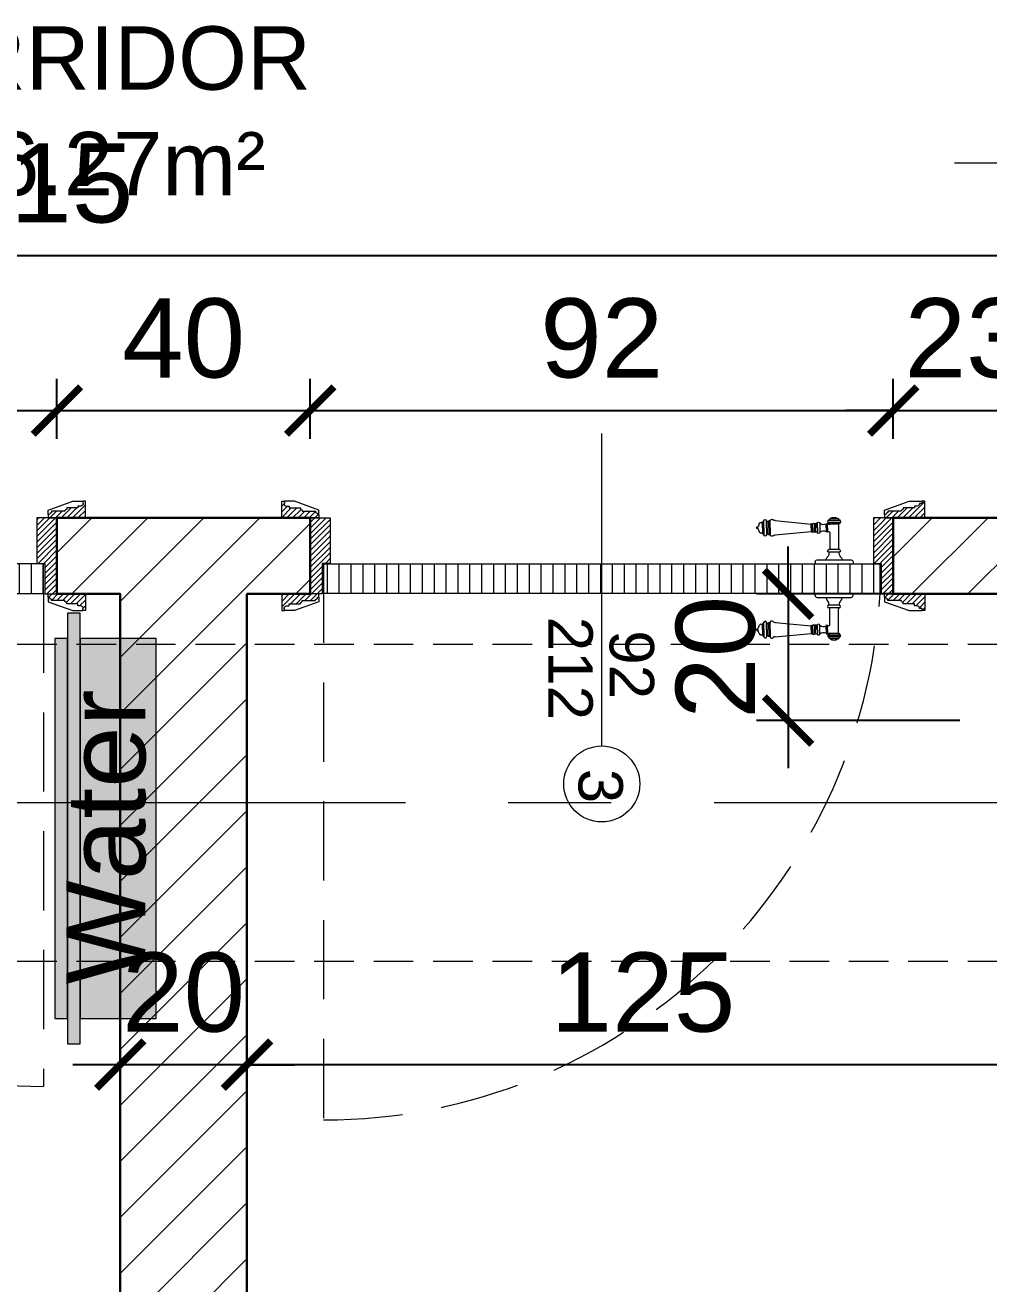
# Model space of a CAD drawing. Header units: feet. Extents: x 92587 to 97987, y -55119 to -48334.
# Drawn here: x 96284.1 to 96436.2, y -52898.3 to -52699.6 of the extents above; entities that cross this region are included whole.
import ezdxf

# ---------------------------------------------------------------- set-up
doc = ezdxf.new("R2010")
doc.units = ezdxf.units.FT
doc.header["$LTSCALE"] = 50
doc.header["$MEASUREMENT"] = 0
doc.linetypes.add('AXES', pattern=[2, 1.25, -0.25, 0.25, -0.25])
doc.linetypes.add('CACHE', pattern=[0.375, 0.25, -0.125])
doc.layers.get('0').update_dxf_attribs({"color": 8})
for name, color, linetype in [('AXES', 10, 'AXES'), ('COTE 50ème', 1, 'Continuous'), ('TEXTE', 7, 'Continuous')]:
    doc.layers.add(name, color=color, linetype=linetype)
for name, color, linetype, lineweight in [('BETON CACHE', 4, 'CACHE', 5), ('door', 44, 'Continuous', 5), ('KASETAT_Pen_No__22', 8, 'Continuous', 50), ('MACONNERIE COUPE', 7, 'Continuous', 30), ('MACONNERIE HACHURE', 253, 'Continuous', 13)]:
    doc.layers.add(name, color=color, linetype=linetype, lineweight=lineweight)
doc.layers.add('DEMOL', color=7, linetype='Continuous', lineweight=60, true_color=0xa87e00)
doc.layers.add('KASETAT_Pen_No__176', color=7, linetype='Continuous', lineweight=15, true_color=0x93a0c6)
doc.styles.add('GENERATED_STYLE_1', font='arial.ttf')
doc.styles.add('RS_TEXT_1.50', font='arial.ttf', dxfattribs={"height": 12.5})
doc.styles.add('RS_TXT_50', font='arial.ttf', dxfattribs={"height": 12.5})
doc.dimstyles.new('RS_50CM_LINEAIRE', dxfattribs={"dimscale": 5, "dimtxt": 12.5, "dimasz": 1.5, "dimexe": 1, "dimexo": 2.5, "dimgap": 1, "dimtad": 1, "dimdec": 1, "dimrnd": 0.5, "dimdsep": 46, "dimtxsty": 'RS_TXT_50', "dimblk1": 'ARCHTICK', "dimblk2": 'ARCHTICK', "dimsah": 1, "dimcen": 2.5, "dimdle": 1, "dimclrt": 4, "dimadec": 0, "dimazin": 2, "dimtfac": 1, "dimtdec": 1, "dimtix": 1, "dimtmove": 2, "dimatfit": 3, "dimfxl": 1, "dimtolj": 1, "dimtzin": 0, "dimarcsym": 0})

# ---------------------------------------------------------------- blocks, each defined once
blk = doc.blocks.new('A$C1cd8c289')
at = {"layer": 'AXES', "lineweight": 5, "ltscale": 1.3}
blk.add_line((3195, -1960), (-1985, -1960), dxfattribs=at)
blk = doc.blocks.new('door900')
at = {"color": 0}
for p, q in [((-9.3, 67.7), (9.3, 67.7)), ((9.3, 65.2), (-9.3, 65.2)), ((-6.8, 71.5), (-6.8, 70.2)), ((-5.5, 71.5), (-6.8, 71.5)), ((-6.8, 70.2), (6.8, 70.2)), ((-6.8, 62.7), (-6.8, 24)), ((-6.8, 62.7), (6.8, 62.7)), ((-5.5, 71.5), (5.5, 71.5)), ((5.5, 71.5), (6.8, 71.5)), ((6.8, 71.5), (6.8, 70.2)), ((8.7, 62.7), (6.8, 62.7)), ((10.5, 56.8), (10.5, 62.5)), ((12.7, 56.8), (12.7, 62.5)), ((22.5, 63.8), (22.5, 49.8)), ((26.5, 56.8), (26.5, 63.8)), ((26.5, 63.8), (29.1, 63.8)), ((26.5, 63.8), (29.1, 63.8)), ((29.1, 63.8), (29.1, 62.8)), ((29.1, 62.8), (29.1, 56.8)), ((31.1, 62.8), (31.1, 56.8)), ((34.1, 56.8), (34.1, 62.8)), ((34.1, 62.8), (34.1, 56.8)), ((92.8, 68.1), (36.2, 62.8)), ((36.2, 56.8), (36.2, 62.8)), ((101.2, 67.3), (103.2, 68)), ((101.2, 56.8), (101.2, 67.3)), ((103.2, 68), (103.2, 67.7)), ((103.2, 56.8), (103.2, 68)), ((106.5, 68), (105.5, 67.3)), ((105.5, 56.8), (105.5, 67.3)), ((106.5, 56.8), (106.5, 68)), ((110.7, 68), (111.8, 67.3)), ((110.7, 56.8), (110.7, 68)), ((111.8, 56.8), (111.8, 67.3)), ((111.8, 66.2), (113.3, 66.2)), ((113.3, 56.8), (113.3, 66.2)), ((6.8, 49.1), (6.8, 24)), ((8.7, 50.9), (8.7, 50.9)), ((10.5, 56.8), (10.5, 51.1)), ((12.7, 56.8), (12.7, 51.1)), ((26.5, 56.8), (26.5, 49.8)), ((26.5, 49.8), (29.1, 49.8)), ((26.5, 49.8), (29.1, 49.8)), ((29.1, 50.8), (29.1, 56.8)), ((29.1, 50.8), (29.1, 49.8)), ((29.1, 49.8), (29.1, 49.8)), ((31.1, 50.8), (31.1, 56.8)), ((34.1, 50.8), (34.1, 56.8)), ((34.1, 56.8), (34.1, 50.8)), ((36.2, 56.8), (36.2, 50.8)), ((92.8, 45.5), (36.2, 50.8)), ((101.2, 56.8), (101.2, 46.3)), ((101.2, 46.3), (103.2, 45.7)), ((103.2, 56.8), (103.2, 46.3)), ((103.2, 45.9), (103.2, 45.7)), ((105.5, 56.8), (105.5, 46.3)), ((106.5, 45.7), (105.5, 46.3)), ((106.5, 56.8), (106.5, 45.7)), ((110.7, 56.8), (110.7, 45.7)), ((110.7, 45.7), (111.8, 46.3)), ((111.8, 56.8), (111.8, 46.3)), ((111.8, 47.5), (113.3, 47.5)), ((113.3, 56.8), (113.3, 47.5)), ((120.5, 56.8), (120.5, 58.6)), ((120.5, 56.8), (120.5, 55)), ((-8.3, 22.3), (8.3, 22.3)), ((-30, 3), (-30, 0)), ((30, 0), (-30, 0)), ((27, 6), (-27, 6)), ((-8.3, 18.3), (8.3, 18.3)), ((30, 3), (30, 0))]:
    blk.add_line(p, q, dxfattribs=at)
for centre, radius, start, end in [((-9.3, 66.5), 1.25, 90, 270), ((-6.8, 67.7), 2.51, 90.115, 179.885), ((-6.8, 65.2), 2.51, 180.115, 269.885), ((0, 64), 9.29, 53.4104, 126.5896), ((6.8, 67.7), 2.51, 0.115, 89.885), ((6.8, 65.2), 2.51, 270.115, 359.885), ((8.6, 64.9), 2.15, 272.7029, 297.6142), ((9.3, 66.5), 1.25, 270, 90), ((10, 62.5), 0.561, 3.7097, 127.9634), ((11.6, 62.5), 1.1, 0.0106, 179.9894), ((16.7, 70.5), 8.83, 243.5466, 311.3694), ((24.5, 63.7), 2.01, 4.1469, 175.8531), ((30.1, 62.8), 1.03, 0, 180.0014), ((32.6, 62.8), 1.48, 0, 180), ((35.2, 62.8), 1.03, 0, 180), ((32.6, 62.8), 1.48, 1.563306237032948e-10, 2.08440831604393e-10), ((93.1, 72.5), 4.4, 266.3976, 315.6468), ((98.3, 67.4), 2.89, 358.3861, 135.6468), ((104.3, 67.6), 1.15, 170.914, 348.1019), ((108.6, 68), 2.1, 0, 180), ((115.5, 62.5), 2.84, 13.4568, 140.4953), ((127.9, 65.2), 9.88, 191.9991, 221.6757), ((8.7, 49), 1.91, 88.7426, 178.1515), ((8.6, 48.8), 2.15, 62.3858, 87.2971), ((10, 51.1), 0.561, 232.0366, 356.2903), ((11.6, 51.1), 1.1, 180.0106, 359.9894), ((16.7, 43.2), 8.83, 48.6306, 116.4534), ((24.5, 50), 2.01, 184.1469, 355.8531), ((30.1, 50.8), 1.03, 179.9972, 0), ((32.6, 50.8), 1.48, 180, 0), ((35.2, 50.8), 1.03, 180, 0), ((93.1, 41.1), 4.4, 44.3532, 93.6024), ((98.3, 46.2), 2.89, 224.3532, 1.6139), ((104.3, 46.1), 1.15, 11.8981, 189.086), ((108.6, 45.7), 2.1, 180, 0), ((115.5, 51.2), 2.84, 219.5047, 346.5432), ((127.9, 48.5), 9.88, 138.3243, 168.0009), ((120.5, 56.8), 1.79, 0, 90), ((120.5, 56.8), 1.79, 270, 0), ((-8.3, 20.3), 2, 90, 270), ((-8.5, 24), 1.71, 275.059, 359.7825), ((8.5, 24), 1.71, 180.2175, 264.941), ((8.3, 20.3), 2, 270, 90), ((-27, 3), 3, 90, 180), ((-6.8, 6), 6, 130.5908, 180), ((-16.6, 16.6), 8.41, 314.3689, 12.0705), ((16.6, 16.6), 8.41, 167.9295, 225.6311), ((6.8, 6), 6, 0, 49.4092), ((27, 3), 3, 0, 90)]:
    blk.add_arc(centre, radius, start, end, dxfattribs=at)
blk = doc.blocks.new('_ArchTick')
at = {"color": 0, "linetype": 'ByBlock', "const_width": 0.15}
blk.add_lwpolyline([(-0.5, -0.5), (0.5, 0.5)], dxfattribs=at)
blk = doc.blocks.new('*D1891')
at = {"layer": 'COTE 50ème', "color": 0, "lineweight": -2, "ltscale": 0.5, "transparency": 16777216}
for p, q in [((96207.12, -52764.86), (96207.12, -52755.41)), ((96289.11, -52764.86), (96289.11, -52755.41)), ((96202.12, -52760.41), (96294.11, -52760.41))]:
    blk.add_line(p, q, dxfattribs=at)
at = {"layer": 'Defpoints', "color": 0, "ltscale": 0.5, "transparency": 16777216}
for p in [(96289.11, -52760.41), (96207.12, -52777.36), (96289.11, -52777.36)]:
    blk.add_point(p, dxfattribs=at)
at = {"layer": 'COTE 50ème', "color": 0, "lineweight": -2, "ltscale": 0.5, "transparency": 16777216, "xscale": 7.5, "yscale": 7.5, "zscale": 7.5, "rotation": 180}
blk.add_blockref('_ArchTick', (96207.12, -52760.41), dxfattribs=at)
at = {"layer": 'COTE 50ème', "color": 0, "lineweight": -2, "ltscale": 0.5, "transparency": 16777216, "xscale": 7.5, "yscale": 7.5, "zscale": 7.5}
blk.add_blockref('_ArchTick', (96289.11, -52760.41), dxfattribs=at)
at = {"layer": 'COTE 50ème', "color": 4, "lineweight": 5, "ltscale": 0.5, "transparency": 16777216, "insert": (96248.12, -52749.03), "char_height": 12.5, "attachment_point": 5, "style": 'RS_TXT_50'}
blk.add_mtext('\\A1;82', dxfattribs=at)
blk = doc.blocks.new('*D1892')
at = {"layer": 'COTE 50ème', "color": 0, "lineweight": -2, "ltscale": 0.5, "transparency": 16777216}
for p, q in [((96289.11, -52764.86), (96289.11, -52755.41)), ((96329.11, -52764.86), (96329.11, -52755.41)), ((96284.11, -52760.41), (96334.11, -52760.41))]:
    blk.add_line(p, q, dxfattribs=at)
at = {"layer": 'Defpoints', "color": 0, "ltscale": 0.5, "transparency": 16777216}
for p in [(96329.11, -52760.41), (96289.11, -52777.36), (96329.11, -52777.36)]:
    blk.add_point(p, dxfattribs=at)
at = {"layer": 'COTE 50ème', "color": 0, "lineweight": -2, "ltscale": 0.5, "transparency": 16777216, "xscale": 7.5, "yscale": 7.5, "zscale": 7.5, "rotation": 180}
blk.add_blockref('_ArchTick', (96289.11, -52760.41), dxfattribs=at)
at = {"layer": 'COTE 50ème', "color": 0, "lineweight": -2, "ltscale": 0.5, "transparency": 16777216, "xscale": 7.5, "yscale": 7.5, "zscale": 7.5}
blk.add_blockref('_ArchTick', (96329.11, -52760.41), dxfattribs=at)
at = {"layer": 'COTE 50ème', "color": 4, "lineweight": 5, "ltscale": 0.5, "transparency": 16777216, "insert": (96309.11, -52749.03), "char_height": 12.5, "attachment_point": 5, "style": 'RS_TXT_50'}
blk.add_mtext('\\A1;40', dxfattribs=at)
blk = doc.blocks.new('*D1893')
at = {"layer": 'COTE 50ème', "color": 0, "lineweight": -2, "ltscale": 0.5, "transparency": 16777216}
for p, q in [((96329.11, -52764.86), (96329.11, -52755.41)), ((96421.11, -52764.86), (96421.11, -52755.41)), ((96324.11, -52760.41), (96426.11, -52760.41))]:
    blk.add_line(p, q, dxfattribs=at)
at = {"layer": 'Defpoints', "color": 0, "ltscale": 0.5, "transparency": 16777216}
for p in [(96421.11, -52760.41), (96329.11, -52777.36), (96421.11, -52777.36)]:
    blk.add_point(p, dxfattribs=at)
at = {"layer": 'COTE 50ème', "color": 0, "lineweight": -2, "ltscale": 0.5, "transparency": 16777216, "xscale": 7.5, "yscale": 7.5, "zscale": 7.5, "rotation": 180}
blk.add_blockref('_ArchTick', (96329.11, -52760.41), dxfattribs=at)
at = {"layer": 'COTE 50ème', "color": 0, "lineweight": -2, "ltscale": 0.5, "transparency": 16777216, "xscale": 7.5, "yscale": 7.5, "zscale": 7.5}
blk.add_blockref('_ArchTick', (96421.11, -52760.41), dxfattribs=at)
at = {"layer": 'COTE 50ème', "color": 4, "lineweight": 5, "ltscale": 0.5, "transparency": 16777216, "insert": (96375.11, -52749.03), "char_height": 12.5, "attachment_point": 5, "style": 'RS_TXT_50'}
blk.add_mtext('\\A1;92', dxfattribs=at)
blk = doc.blocks.new('*D1894')
at = {"layer": 'COTE 50ème', "color": 0, "lineweight": -2, "ltscale": 0.5, "transparency": 16777216}
for p, q in [((96421.11, -52764.86), (96421.11, -52755.41)), ((96444.11, -52764.86), (96444.11, -52755.41)), ((96421.11, -52760.41), (96413.61, -52760.41)), ((96421.11, -52760.41), (96444.11, -52760.41)), ((96444.11, -52760.41), (96451.61, -52760.41))]:
    blk.add_line(p, q, dxfattribs=at)
at = {"layer": 'Defpoints', "color": 0, "ltscale": 0.5, "transparency": 16777216}
for p in [(96444.11, -52760.41), (96421.11, -52777.36), (96444.11, -52777.36)]:
    blk.add_point(p, dxfattribs=at)
at = {"layer": 'COTE 50ème', "color": 0, "lineweight": -2, "ltscale": 0.5, "transparency": 16777216, "xscale": 7.5, "yscale": 7.5, "zscale": 7.5}
blk.add_blockref('_ArchTick', (96421.11, -52760.41), dxfattribs=at)
at = {"layer": 'COTE 50ème', "color": 0, "lineweight": -2, "ltscale": 0.5, "transparency": 16777216, "xscale": 7.5, "yscale": 7.5, "zscale": 7.5, "rotation": 180}
blk.add_blockref('_ArchTick', (96444.11, -52760.41), dxfattribs=at)
at = {"layer": 'COTE 50ème', "color": 4, "lineweight": 5, "ltscale": 0.5, "transparency": 16777216, "insert": (96432.61, -52749.02), "char_height": 12.5, "attachment_point": 5, "style": 'RS_TXT_50'}
blk.add_mtext('\\A1;23', dxfattribs=at)
blk = doc.blocks.new('*D1596')
at = {"layer": 'COTE 50ème', "color": 0, "lineweight": -2, "ltscale": 0.5, "transparency": 16777216}
for p, q in [((96129.11, -52764.86), (96129.11, -52730.93)), ((96444.11, -52764.86), (96444.11, -52730.93)), ((96124.11, -52735.93), (96449.11, -52735.93))]:
    blk.add_line(p, q, dxfattribs=at)
at = {"layer": 'Defpoints', "color": 0, "ltscale": 0.5, "transparency": 16777216}
for p in [(96444.11, -52735.93), (96129.11, -52777.36), (96444.11, -52777.36)]:
    blk.add_point(p, dxfattribs=at)
at = {"layer": 'COTE 50ème', "color": 0, "lineweight": -2, "ltscale": 0.5, "transparency": 16777216, "xscale": 7.5, "yscale": 7.5, "zscale": 7.5, "rotation": 180}
blk.add_blockref('_ArchTick', (96129.11, -52735.93), dxfattribs=at)
at = {"layer": 'COTE 50ème', "color": 0, "lineweight": -2, "ltscale": 0.5, "transparency": 16777216, "xscale": 7.5, "yscale": 7.5, "zscale": 7.5}
blk.add_blockref('_ArchTick', (96444.11, -52735.93), dxfattribs=at)
at = {"layer": 'COTE 50ème', "color": 4, "lineweight": 5, "ltscale": 0.5, "transparency": 16777216, "insert": (96286.61, -52724.55), "char_height": 12.5, "attachment_point": 5, "style": 'RS_TXT_50'}
blk.add_mtext('\\A1;315', dxfattribs=at)
blk = doc.blocks.new('*D1650')
at = {"layer": 'COTE 50ème', "color": 0, "lineweight": -2, "ltscale": 0.5, "transparency": 16777216}
for p, q in [((96404.51, -52789.36), (96404.51, -52781.86)), ((96431.61, -52789.36), (96399.51, -52789.36)), ((96404.51, -52789.36), (96404.51, -52809.36)), ((96431.61, -52809.36), (96399.51, -52809.36)), ((96404.51, -52809.36), (96404.51, -52816.86))]:
    blk.add_line(p, q, dxfattribs=at)
at = {"layer": 'Defpoints', "color": 0, "ltscale": 0.5, "transparency": 16777216}
for p in [(96444.11, -52789.36), (96404.51, -52809.36), (96444.11, -52809.36)]:
    blk.add_point(p, dxfattribs=at)
at = {"layer": 'COTE 50ème', "color": 0, "lineweight": -2, "ltscale": 0.5, "transparency": 16777216, "xscale": 7.5, "yscale": 7.5, "zscale": 7.5}
for p, rotation in [((96404.51, -52789.36), 270), ((96404.51, -52809.36), 90)]:
    blk.add_blockref('_ArchTick', p, dxfattribs=dict(at, rotation=rotation))
at = {"layer": 'COTE 50ème', "color": 4, "lineweight": 5, "ltscale": 0.5, "transparency": 16777216, "insert": (96393.13, -52799.36), "char_height": 12.5, "attachment_point": 5, "rotation": 90, "style": 'RS_TXT_50'}
blk.add_mtext('\\A1;20', dxfattribs=at)
blk = doc.blocks.new('*D1985')
at = {"layer": 'COTE 50ème', "color": 0, "lineweight": -2, "ltscale": 0.5, "transparency": 16777216}
for p, q in [((96444.11, -52821.86), (96444.11, -52868.68)), ((96319.11, -52839.3), (96319.11, -52868.68)), ((96449.11, -52863.68), (96314.11, -52863.68))]:
    blk.add_line(p, q, dxfattribs=at)
at = {"layer": 'Defpoints', "color": 0, "ltscale": 0.5, "transparency": 16777216}
for p in [(96444.11, -52809.36), (96319.11, -52826.8), (96319.11, -52863.68)]:
    blk.add_point(p, dxfattribs=at)
at = {"layer": 'COTE 50ème', "color": 0, "lineweight": -2, "ltscale": 0.5, "transparency": 16777216, "xscale": 7.5, "yscale": 7.5, "zscale": 7.5, "rotation": 180}
blk.add_blockref('_ArchTick', (96319.11, -52863.68), dxfattribs=at)
at = {"layer": 'COTE 50ème', "color": 0, "lineweight": -2, "ltscale": 0.5, "transparency": 16777216, "xscale": 7.5, "yscale": 7.5, "zscale": 7.5}
blk.add_blockref('_ArchTick', (96444.11, -52863.68), dxfattribs=at)
at = {"layer": 'COTE 50ème', "color": 4, "lineweight": 5, "ltscale": 0.5, "transparency": 16777216, "insert": (96381.61, -52852.3), "char_height": 12.5, "attachment_point": 5, "style": 'RS_TXT_50'}
blk.add_mtext('\\A1;125', dxfattribs=at)
blk = doc.blocks.new('*D1986')
at = {"layer": 'COTE 50ème', "color": 0, "lineweight": -2, "ltscale": 0.5, "transparency": 16777216}
for p, q in [((96299.11, -52839.3), (96299.11, -52868.68)), ((96319.11, -52839.3), (96319.11, -52868.68)), ((96299.11, -52863.68), (96291.61, -52863.68)), ((96319.11, -52863.68), (96299.11, -52863.68)), ((96319.11, -52863.68), (96326.61, -52863.68))]:
    blk.add_line(p, q, dxfattribs=at)
at = {"layer": 'Defpoints', "color": 0, "ltscale": 0.5, "transparency": 16777216}
for p in [(96299.11, -52826.8), (96319.11, -52826.8), (96299.11, -52863.68)]:
    blk.add_point(p, dxfattribs=at)
at = {"layer": 'COTE 50ème', "color": 0, "lineweight": -2, "ltscale": 0.5, "transparency": 16777216, "xscale": 7.5, "yscale": 7.5, "zscale": 7.5}
blk.add_blockref('_ArchTick', (96299.11, -52863.68), dxfattribs=at)
at = {"layer": 'COTE 50ème', "color": 0, "lineweight": -2, "ltscale": 0.5, "transparency": 16777216, "xscale": 7.5, "yscale": 7.5, "zscale": 7.5, "rotation": 180}
blk.add_blockref('_ArchTick', (96319.11, -52863.68), dxfattribs=at)
at = {"layer": 'COTE 50ème', "color": 4, "lineweight": 5, "ltscale": 0.5, "transparency": 16777216, "insert": (96309.11, -52852.3), "char_height": 12.5, "attachment_point": 5, "style": 'RS_TXT_50'}
blk.add_mtext('\\A1;20', dxfattribs=at)

msp = doc.modelspace()

# ---------------------------------------------------------------- hatches: boundary and pattern name
at = {"layer": 'door'}
h = msp.add_hatch(dxfattribs=at)
h.set_pattern_fill('ANSI31', color=256, scale=5, angle=1080)
h.set_pattern_definition([(45, (-52819.2383, 2813.06664), (-0.4419417382, 0.4419417382), [])])
edge = h.paths.add_edge_path()
edge.add_line((96292.86, -52775.48), (96292.44, -52775.48))
edge.add_line((96292.44, -52775.48), (96292.44, -52775.79))
edge.add_line((96292.44, -52775.79), (96290.68, -52775.79))
edge.add_line((96290.68, -52775.79), (96290.68, -52776))
edge.add_arc((96290.68, -52776.31), 0.314, 90, 180)
edge.add_line((96290.37, -52776.31), (96288.27, -52776.31))
edge.add_line((96288.27, -52776.31), (96288.27, -52776.52))
edge.add_arc((96288.27, -52776.84), 0.314, 90, 180)
edge.add_line((96287.96, -52776.84), (96287.75, -52776.84))
edge.add_line((96287.75, -52776.84), (96287.75, -52777.36))
edge.add_line((96287.75, -52777.36), (96293.61, -52777.36))
edge.add_line((96293.61, -52777.36), (96293.61, -52774.74))
edge.add_line((96293.61, -52774.74), (96293.2, -52774.74))
edge.add_line((96293.2, -52774.74), (96293.2, -52775.06))
edge.add_line((96293.2, -52775.06), (96293.28, -52775.06))
edge.add_arc((96292.86, -52775.06), 0.419, -90, 0, ccw=False)
h.paths.add_polyline_path([(96289.11, -52777.36), (96285.97, -52777.36), (96285.97, -52784.54), (96287.23, -52784.54), (96287.23, -52789.36), (96289.11, -52789.36)])
edge = h.paths.add_edge_path()
edge.add_line((96292.86, -52791.25), (96292.44, -52791.25))
edge.add_line((96292.44, -52791.25), (96292.44, -52790.93))
edge.add_line((96292.44, -52790.93), (96290.68, -52790.93))
edge.add_line((96290.68, -52790.93), (96290.68, -52790.72))
edge.add_arc((96290.68, -52790.41), 0.314, 180, 270, ccw=False)
edge.add_line((96290.37, -52790.41), (96288.27, -52790.41))
edge.add_line((96288.27, -52790.41), (96288.27, -52790.2))
edge.add_arc((96288.27, -52789.89), 0.314, 180, 270, ccw=False)
edge.add_line((96287.96, -52789.89), (96287.75, -52789.89))
edge.add_line((96287.75, -52789.89), (96287.75, -52789.36))
edge.add_line((96287.75, -52789.36), (96293.61, -52789.36))
edge.add_line((96293.61, -52789.36), (96293.61, -52791.98))
edge.add_line((96293.61, -52791.98), (96293.2, -52791.98))
edge.add_line((96293.2, -52791.98), (96293.2, -52791.67))
edge.add_line((96293.2, -52791.67), (96293.28, -52791.67))
edge.add_arc((96292.86, -52791.67), 0.419, 360, 450)
h = msp.add_hatch(dxfattribs=at)
h.set_pattern_fill('ANSI31', color=256, scale=5, angle=900)
h.set_pattern_definition([(225, (242279.2766, -107808.8739), (0.4419417382, -0.4419417382), [])])
edge = h.paths.add_edge_path()
edge.add_line((96325.36, -52775.48), (96325.78, -52775.48))
edge.add_line((96325.78, -52775.48), (96325.78, -52775.79))
edge.add_line((96325.78, -52775.79), (96327.54, -52775.79))
edge.add_line((96327.54, -52775.79), (96327.54, -52776))
edge.add_arc((96327.54, -52776.31), 0.314, 0, 90, ccw=False)
edge.add_line((96327.85, -52776.31), (96329.95, -52776.31))
edge.add_line((96329.95, -52776.31), (96329.95, -52776.52))
edge.add_arc((96329.95, -52776.84), 0.314, 0, 90, ccw=False)
edge.add_line((96330.26, -52776.84), (96330.47, -52776.84))
edge.add_line((96330.47, -52776.84), (96330.47, -52777.36))
edge.add_line((96330.47, -52777.36), (96324.61, -52777.36))
edge.add_line((96324.61, -52777.36), (96324.61, -52774.74))
edge.add_line((96324.61, -52774.74), (96325.02, -52774.74))
edge.add_line((96325.02, -52774.74), (96325.02, -52775.06))
edge.add_line((96325.02, -52775.06), (96324.94, -52775.06))
edge.add_arc((96325.36, -52775.06), 0.419, 180, 270)
h.paths.add_polyline_path([(96329.11, -52777.36), (96332.25, -52777.36), (96332.25, -52784.54), (96331, -52784.54), (96331, -52789.36), (96329.11, -52789.36)])
edge = h.paths.add_edge_path()
edge.add_line((96325.36, -52791.25), (96325.78, -52791.25))
edge.add_line((96325.78, -52791.25), (96325.78, -52790.93))
edge.add_line((96325.78, -52790.93), (96327.54, -52790.93))
edge.add_line((96327.54, -52790.93), (96327.54, -52790.72))
edge.add_arc((96327.54, -52790.41), 0.314, 270, 360)
edge.add_line((96327.85, -52790.41), (96329.95, -52790.41))
edge.add_line((96329.95, -52790.41), (96329.95, -52790.2))
edge.add_arc((96329.95, -52789.89), 0.314, 270, 360)
edge.add_line((96330.26, -52789.89), (96330.47, -52789.89))
edge.add_line((96330.47, -52789.89), (96330.47, -52789.36))
edge.add_line((96330.47, -52789.36), (96324.61, -52789.36))
edge.add_line((96324.61, -52789.36), (96324.61, -52791.98))
edge.add_line((96324.61, -52791.98), (96325.02, -52791.98))
edge.add_line((96325.02, -52791.98), (96325.02, -52791.67))
edge.add_line((96325.02, -52791.67), (96324.94, -52791.67))
edge.add_arc((96325.36, -52791.67), 0.419, 90, 180, ccw=False)
h = msp.add_hatch(dxfattribs=at)
h.set_pattern_fill('ANSI31', color=256, scale=5, angle=900)
h.set_pattern_definition([(225, (242279.2766, -107808.8739), (0.4419417382, -0.4419417382), [])])
h.paths.add_polyline_path([(96421.11, -52777.36), (96417.97, -52777.36), (96417.97, -52784.54), (96419.23, -52784.54), (96419.23, -52789.36), (96421.11, -52789.36)])
edge = h.paths.add_edge_path()
edge.add_line((96424.86, -52775.48), (96424.44, -52775.48))
edge.add_line((96424.44, -52775.48), (96424.44, -52775.79))
edge.add_line((96424.44, -52775.79), (96422.68, -52775.79))
edge.add_line((96422.68, -52775.79), (96422.68, -52776))
edge.add_arc((96422.68, -52776.31), 0.314, 90, 180)
edge.add_line((96422.37, -52776.31), (96420.27, -52776.31))
edge.add_line((96420.27, -52776.31), (96420.27, -52776.52))
edge.add_arc((96420.27, -52776.84), 0.314, 90, 180)
edge.add_line((96419.96, -52776.84), (96419.75, -52776.84))
edge.add_line((96419.75, -52776.84), (96419.75, -52777.36))
edge.add_line((96419.75, -52777.36), (96426.11, -52777.36))
edge.add_line((96426.11, -52777.36), (96426.11, -52774.74))
edge.add_line((96426.11, -52774.74), (96425.7, -52774.74))
edge.add_line((96425.7, -52774.74), (96425.7, -52775.06))
edge.add_line((96425.7, -52775.06), (96425.28, -52775.06))
edge.add_arc((96424.86, -52775.06), 0.419, 270, 360, ccw=False)
edge = h.paths.add_edge_path()
edge.add_line((96424.86, -52791.25), (96424.44, -52791.25))
edge.add_line((96424.44, -52791.25), (96424.44, -52790.93))
edge.add_line((96424.44, -52790.93), (96422.68, -52790.93))
edge.add_line((96422.68, -52790.93), (96422.68, -52790.72))
edge.add_arc((96422.68, -52790.41), 0.314, 180, 270, ccw=False)
edge.add_line((96422.37, -52790.41), (96420.27, -52790.41))
edge.add_line((96420.27, -52790.41), (96420.27, -52790.2))
edge.add_arc((96420.27, -52789.89), 0.314, 180, 270, ccw=False)
edge.add_line((96419.96, -52789.89), (96419.75, -52789.89))
edge.add_line((96419.75, -52789.89), (96419.75, -52789.36))
edge.add_line((96419.75, -52789.36), (96426.11, -52789.36))
edge.add_line((96426.11, -52789.36), (96426.11, -52791.98))
edge.add_line((96426.11, -52791.98), (96425.7, -52791.98))
edge.add_line((96425.7, -52791.98), (96425.7, -52791.67))
edge.add_line((96425.7, -52791.67), (96425.28, -52791.67))
edge.add_arc((96424.86, -52791.67), 0.419, 0, 90)
h = msp.add_hatch(dxfattribs=at)
h.set_pattern_fill('ANSI31', color=256, scale=15, angle=585)
h.set_pattern_definition([(270, (140679.4649, 46860.499), (1.875, -2e-15), [])])
h.paths.add_polyline_path([(96287.02, -52784.6), (96209.22, -52784.6), (96209.22, -52789.31), (96287.02, -52789.31)])
h = msp.add_hatch(dxfattribs=at)
h.set_pattern_fill('ANSI31', color=256, scale=15, angle=405)
h.set_pattern_definition([(90, (48770.5615, -151856.3063), (-1.875, 2e-15), [])])
h.paths.add_polyline_path([(96331.21, -52784.6), (96419.02, -52784.6), (96419.02, -52789.31), (96331.21, -52789.31)])
at = {"layer": 'KASETAT_Pen_No__176', "linetype": 'Continuous', "lineweight": 0, "true_color": 0x139b48}
msp.add_hatch(color=114, dxfattribs=at).paths.add_polyline_path([(96288.77, -52796.4), (96288.77, -52856.4), (96290.77, -52856.4), (96290.77, -52860.4), (96292.77, -52860.4), (96292.77, -52856.4), (96304.77, -52856.4), (96304.77, -52796.4), (96292.77, -52796.4), (96292.77, -52792.4), (96290.77, -52792.4), (96290.77, -52796.4)])
at = {"layer": 'MACONNERIE HACHURE'}
h = msp.add_hatch(dxfattribs=at)
h.set_pattern_fill('ANSI31', color=256, scale=50, style=0)
h.set_pattern_definition([(45, (845.911, 6550.742), (-4.41941738, 4.41941738), [])])
h.paths.add_polyline_path([(96464.11, -53567.36), (96464.11, -53736.36), (96392.11, -53736.36), (96392.11, -53757.36), (96414.11, -53757.36), (96414.11, -53762.36), (96234.11, -53762.36), (96234.11, -53750.36), (96284.11, -53750.36), (96284.11, -53577.36), (96306.11, -53577.36), (96306.11, -53589.36), (96296.11, -53589.36), (96296.11, -53750.36), (96387.11, -53750.36), (96387.11, -53731.36), (96444.11, -53731.36), (96444.11, -53589.36), (96388.11, -53589.36), (96388.11, -53577.36), (96452.11, -53577.36), (96452.11, -53567.36)])
h.paths.add_polyline_path([(95894.28, -52902.36), (95944.11, -52902.36), (95944.11, -52942.36), (95894.28, -52942.36)])
h.paths.add_polyline_path([(95734.11, -52902.36), (95774.11, -52902.36), (95774.11, -52942.36), (95734.11, -52942.36)])
h.paths.add_polyline_path([(95874.11, -52547.36), (95964.11, -52547.36), (95964.11, -52607.36), (96117.11, -52607.36), (96117.11, -52547.36), (96129.11, -52547.36), (96129.11, -52667.36), (96109.11, -52667.36), (96109.11, -52632.36), (95944.11, -52632.36), (95944.11, -52583.36), (95874.11, -52583.36), (95874.11, -52632.36), (95839.11, -52632.36), (95839.11, -52612.36), (95849.11, -52612.36), (95849.11, -52562.36), (95874.11, -52562.36), (95874.11, -52578.36), (95944.11, -52578.36), (95944.11, -52552.36), (95874.11, -52552.36)])
h.paths.add_polyline_path([(96444.11, -54162.36), (96344.11, -54162.36), (96344.11, -54187.36), (96444.11, -54187.36)])
h.paths.add_polyline_path([(96679.11, -52154.25), (96704.11, -52154.25), (96704.11, -52107.36), (96679.11, -52107.36)])
h.paths.add_polyline_path([(96679.11, -54052.36), (96704.11, -54052.36), (96704.11, -54072.36), (96679.11, -54072.36)])
h.paths.add_polyline_path([(95996.61, -52902.36), (95979.11, -52902.36), (95979.11, -52922.36), (95996.61, -52922.36)])
h.paths.add_polyline_path([(96319.11, -52789.36), (96329.11, -52789.36), (96329.11, -52777.36), (96289.11, -52777.36), (96289.11, -52789.36), (96299.11, -52789.36), (96299.11, -53107.36), (96129.11, -53107.36), (96129.11, -52789.36), (96207.12, -52789.36), (96207.12, -52777.36), (96129.11, -52777.36), (96129.11, -52767.36), (96109.11, -52767.36), (96109.11, -52902.36), (96096.61, -52902.36), (96096.61, -52922.36), (96109.11, -52922.36), (96109.11, -53137.36), (96130.11, -53137.36), (96130.11, -53467.36), (96228.12, -53467.36), (96228.12, -53455.36), (96150.11, -53455.36), (96150.11, -53137.36), (96320.11, -53137.36), (96320.11, -53455.36), (96310.11, -53455.36), (96310.11, -53467.36), (96350.11, -53467.36), (96350.11, -53455.36), (96340.11, -53455.36), (96340.11, -53137.36), (96679.11, -53137.36), (96679.11, -53182.36), (96704.11, -53182.36), (96704.11, -53132.36), (96814.11, -53132.36), (96814.11, -53112.36), (96704.11, -53112.36), (96704.11, -53062.36), (96679.11, -53062.36), (96679.11, -53107.36), (96319.11, -53107.36)])
h.paths.add_polyline_path([(96487.11, -53762.36), (96487.11, -53742.36), (96789.11, -53742.36), (96789.11, -53677.36), (96814.11, -53677.36), (96814.11, -53767.36), (96704.11, -53767.36), (96704.11, -53782.36), (96679.11, -53782.36), (96679.11, -53762.36)])
h.paths.add_polyline_path([(96044.11, -53859.36), (96019.11, -53859.36), (96019.11, -53581.36), (95967.11, -53581.36), (95967.11, -53559.36), (95979.11, -53559.36), (95979.11, -53569.36), (96104.11, -53569.36), (96104.11, -53581.36), (96044.11, -53581.36)])
h.paths.add_polyline_path([(96019.11, -53932.36), (96019.11, -53952.36), (95969.11, -53952.36), (95969.11, -54072.36), (95944.11, -54072.36), (95944.11, -53957.36), (95926.61, -53957.36), (95926.61, -53932.36)])
h.paths.add_polyline_path([(96679.11, -54122.36), (96679.11, -54162.36), (96624.11, -54162.36), (96624.11, -54187.36), (96704.11, -54187.36), (96704.11, -54122.36)])
h.paths.add_polyline_path([(96104.11, -54162.36), (96164.11, -54162.36), (96164.11, -54187.36), (96079.11, -54187.36), (96079.11, -54122.36), (96079.11, -54122.36), (96079.11, -54072.36), (96104.11, -54072.36)])
h.paths.add_polyline_path([(96679.11, -52482.36), (96679.11, -52424.25), (96704.11, -52424.25), (96704.11, -52477.36), (96814.11, -52477.36), (96814.11, -52567.36), (96789.11, -52567.36), (96789.11, -52502.36), (96456.11, -52502.36), (96456.11, -52675.36), (96444.11, -52675.36), (96444.11, -52667.36), (96388.11, -52667.36), (96388.11, -52655.36), (96444.11, -52655.36), (96444.11, -52507.36), (96296.11, -52507.36), (96296.11, -52655.36), (96306.11, -52655.36), (96306.11, -52667.36), (96284.11, -52667.36), (96284.11, -52494.36), (96234.24, -52494.36), (96234.24, -52482.36)])
h.paths.add_polyline_path([(96444.11, -52809.36), (96444.11, -52789.36), (96421.11, -52789.36), (96421.11, -52777.36), (96444.11, -52777.36), (96444.11, -52767.36), (96456.11, -52767.36), (96456.11, -52797.36), (96679.11, -52797.36), (96679.11, -52809.36)], flags=17)
h.paths.add_polyline_path([(96464.11, -53447.36), (96679.11, -53447.36), (96679.11, -53435.36), (96452.11, -53435.36), (96452.11, -53455.36), (96442.11, -53455.36), (96442.11, -53467.36), (96452.11, -53467.36), (96452.11, -53475.36), (96464.11, -53475.36)])
h.paths.add_polyline_path([(95879.11, -53447.36), (95879.11, -53459.36), (95967.11, -53459.36), (95967.11, -53467.36), (95979.11, -53467.36), (95979.11, -53447.36)])
h.paths.add_polyline_path([(96789.11, -52797.36), (96814.11, -52797.36), (96814.11, -52747.36), (96789.11, -52747.36)])
h.paths.add_polyline_path([(96789.11, -53447.36), (96814.11, -53447.36), (96814.11, -53497.36), (96789.11, -53497.36)])
h.paths.add_polyline_path([(96679.11, -52847.36), (96704.11, -52847.36), (96704.11, -52902.25), (96679.11, -52902.25)], flags=17)
h.paths.add_polyline_path([(96679.11, -53397.36), (96704.11, -53397.36), (96704.11, -53342.47), (96679.11, -53342.47)], flags=17)
h.paths.add_polyline_path([(95533.94, -52902.36), (95484.11, -52902.36), (95484.11, -52942.36), (95533.94, -52942.36)])
h.paths.add_polyline_path([(95694.11, -52902.36), (95654.11, -52902.36), (95654.11, -52942.36), (95694.11, -52942.36)])
h.paths.add_polyline_path([(95849.11, -52082.36), (95829.11, -52082.36), (95829.11, -52057.36), (95849.11, -52057.36)])
h.paths.add_polyline_path([(96164.11, -52082.36), (96164.11, -52057.36), (95984.11, -52057.36), (95984.11, -52082.36)])
h.paths.add_polyline_path([(95554.11, -52547.36), (95464.11, -52547.36), (95464.11, -52607.36), (95311.11, -52607.36), (95311.11, -52547.36), (95299.11, -52547.36), (95299.11, -52667.36), (95319.11, -52667.36), (95319.11, -52632.36), (95484.11, -52632.36), (95484.11, -52583.36), (95554.11, -52583.36), (95554.11, -52632.36), (95739.11, -52632.36), (95739.11, -52612.36), (95579.11, -52612.36), (95579.11, -52562.36), (95554.11, -52562.36), (95554.11, -52578.36), (95484.11, -52578.36), (95484.11, -52552.36), (95554.11, -52552.36)])
h.paths.add_polyline_path([(94984.11, -54162.36), (95084.11, -54162.36), (95084.11, -54187.36), (94984.11, -54187.36)])
h.paths.add_polyline_path([(94749.11, -52154.25), (94724.11, -52154.25), (94724.11, -52107.36), (94749.11, -52107.36)])
h.paths.add_polyline_path([(94749.11, -54052.36), (94724.11, -54052.36), (94724.11, -54072.36), (94749.11, -54072.36)])
h.paths.add_polyline_path([(95431.61, -52902.36), (95449.11, -52902.36), (95449.11, -52922.36), (95431.61, -52922.36)])
h.paths.add_polyline_path([(95729.11, -53932.36), (95746.61, -53932.36), (95746.61, -53957.36), (95729.11, -53957.36), (95729.11, -54122.36), (95699.11, -54122.36), (95699.11, -53957.36), (95681.5, -53957.36), (95681.5, -53932.36), (95699.11, -53932.36), (95699.11, -53459.36), (95631.11, -53459.36), (95631.11, -53447.36), (95699.11, -53447.36), (95699.11, -53272.36), (95729.11, -53272.36), (95729.11, -53447.36), (95797.11, -53447.36), (95797.11, -53459.36), (95729.11, -53459.36)])
h.paths.add_polyline_path([(95109.11, -52789.36), (95099.11, -52789.36), (95099.11, -52777.36), (95139.11, -52777.36), (95139.11, -52789.36), (95129.11, -52789.36), (95129.11, -53107.36), (95299.11, -53107.36), (95299.11, -52789.36), (95221.1, -52789.36), (95221.1, -52777.36), (95299.11, -52777.36), (95299.11, -52767.36), (95319.11, -52767.36), (95319.11, -52902.36), (95331.61, -52902.36), (95331.61, -52922.36), (95319.11, -52922.36), (95319.11, -53137.36), (95298.11, -53137.36), (95298.11, -53467.36), (95200.1, -53467.36), (95200.1, -53455.36), (95278.11, -53455.36), (95278.11, -53137.36), (95108.11, -53137.36), (95108.11, -53455.36), (95118.11, -53455.36), (95118.11, -53467.36), (95078.11, -53467.36), (95078.11, -53455.36), (95088.11, -53455.36), (95088.11, -53137.36), (94749.11, -53137.36), (94749.11, -53182.36), (94724.11, -53182.36), (94724.11, -53132.36), (94614.11, -53132.36), (94614.11, -53112.36), (94724.11, -53112.36), (94724.11, -53062.36), (94749.11, -53062.36), (94749.11, -53107.36), (95109.11, -53107.36)])
h.paths.add_polyline_path([(94964.11, -53736.36), (95036.11, -53736.36), (95036.11, -53757.36), (95014.11, -53757.36), (95014.11, -53762.36), (95194.11, -53762.36), (95194.11, -53750.36), (95144.11, -53750.36), (95144.11, -53577.36), (95122.11, -53577.36), (95122.11, -53589.36), (95132.11, -53589.36), (95132.11, -53750.36), (95041.11, -53750.36), (95041.11, -53731.36), (94984.11, -53731.36), (94984.11, -53589.36), (95040.11, -53589.36), (95040.11, -53577.36), (94976.11, -53577.36), (94976.11, -53567.36), (94964.11, -53567.36)])
h.paths.add_polyline_path([(94941.11, -53762.36), (94941.11, -53742.36), (94639.11, -53742.36), (94639.11, -53677.36), (94614.11, -53677.36), (94614.11, -53767.36), (94724.11, -53767.36), (94724.11, -53782.36), (94749.11, -53782.36), (94749.11, -53762.36)])
h.paths.add_polyline_path([(95384.11, -53859.36), (95409.11, -53859.36), (95409.11, -53581.36), (95461.11, -53581.36), (95461.11, -53559.36), (95449.11, -53559.36), (95449.11, -53569.36), (95324.11, -53569.36), (95324.11, -53581.36), (95384.11, -53581.36)])
h.paths.add_polyline_path([(95409.11, -53932.36), (95409.11, -53952.36), (95459.11, -53952.36), (95459.11, -54072.36), (95484.11, -54072.36), (95484.11, -53957.36), (95501.61, -53957.36), (95501.61, -53932.36)])
h.paths.add_polyline_path([(94749.11, -54122.36), (94749.11, -54162.36), (94804.11, -54162.36), (94804.11, -54187.36), (94724.11, -54187.36), (94724.11, -54122.36)])
h.paths.add_polyline_path([(95324.11, -54162.36), (95264.11, -54162.36), (95264.11, -54187.36), (95349.11, -54187.36), (95349.11, -54122.36), (95349.11, -54122.36), (95349.11, -54072.36), (95324.11, -54072.36)])
h.paths.add_polyline_path([(96679.11, -52082.36), (96624.11, -52082.36), (96624.11, -52057.36), (96679.11, -52057.36)])
h.paths.add_polyline_path([(96444.11, -52082.36), (96444.11, -52057.36), (96344.11, -52057.36), (96344.11, -52082.36)])
h.paths.add_polyline_path([(95729.11, -52082.36), (95579.11, -52082.36), (95579.11, -52057.36), (95729.11, -52057.36)])
h.paths.add_polyline_path([(95444.11, -52082.36), (94749.11, -52082.36), (94749.11, -52057.36), (95444.11, -52057.36)])
h.paths.add_polyline_path([(94749.11, -52482.36), (94749.11, -52424.25), (94724.11, -52424.25), (94724.11, -52477.36), (94614.11, -52477.36), (94614.11, -52567.36), (94639.11, -52567.36), (94639.11, -52502.36), (94972.11, -52502.36), (94972.11, -52675.36), (94984.11, -52675.36), (94984.11, -52667.36), (95040.11, -52667.36), (95040.11, -52655.36), (94984.11, -52655.36), (94984.11, -52507.36), (95132.11, -52507.36), (95132.11, -52655.36), (95122.11, -52655.36), (95122.11, -52667.36), (95144.11, -52667.36), (95144.11, -52494.36), (95193.98, -52494.36), (95193.98, -52482.36)])
h.paths.add_polyline_path([(94984.11, -52809.36), (94984.11, -52789.36), (95007.11, -52789.36), (95007.11, -52777.36), (94984.11, -52777.36), (94984.11, -52767.36), (94972.11, -52767.36), (94972.11, -52797.36), (94749.11, -52797.36), (94749.11, -52809.36)], flags=17)
h.paths.add_polyline_path([(94964.11, -53447.36), (94749.11, -53447.36), (94749.11, -53435.36), (94976.11, -53435.36), (94976.11, -53455.36), (94986.11, -53455.36), (94986.11, -53467.36), (94976.11, -53467.36), (94976.11, -53475.36), (94964.11, -53475.36)])
h.paths.add_polyline_path([(95549.11, -53447.36), (95549.11, -53459.36), (95461.11, -53459.36), (95461.11, -53467.36), (95449.11, -53467.36), (95449.11, -53447.36)])
h.paths.add_polyline_path([(94639.11, -52797.36), (94614.11, -52797.36), (94614.11, -52747.36), (94639.11, -52747.36)])
h.paths.add_polyline_path([(94639.11, -53447.36), (94614.11, -53447.36), (94614.11, -53497.36), (94639.11, -53497.36)])
h.paths.add_polyline_path([(94749.11, -52847.36), (94724.11, -52847.36), (94724.11, -52902.25), (94749.11, -52902.25)], flags=17)
h.paths.add_polyline_path([(94749.11, -53397.36), (94724.11, -53397.36), (94724.11, -53342.47), (94749.11, -53342.47)], flags=17)

# ---------------------------------------------------------------- linework, layer by layer
at = {"layer": 'BETON CACHE', "lineweight": 5, "ltscale": 0.5}
msp.add_lwpolyline([(94614.11, -52847.36), (96814.11, -52847.36), (96814.11, -52797.36), (94614.11, -52797.36)], close=True, dxfattribs=at)
at = {"layer": 'door'}
for p, q in [((96480.11, -52721.36), (96430.79, -52721.36)), ((96375.11, -52813.36), (96375.11, -52764.04))]:
    msp.add_line(p, q, dxfattribs=at)
at = {"layer": 'door', "linetype": 'CACHE'}
for p, q in [((96331.21, -52784.6), (96331.21, -52872.41)), ((96287.02, -52789.31), (96287.02, -52867.11))]:
    msp.add_line(p, q, dxfattribs=at)
at = {"layer": 'door'}
for points in [[(96292.86, -52775.48), (96292.44, -52775.48), (96292.44, -52775.79), (96290.68, -52775.79), (96290.68, -52776, 0.414214), (96290.37, -52776.31), (96288.27, -52776.31), (96288.27, -52776.52, 0.414214), (96287.96, -52776.84), (96287.75, -52776.84), (96287.75, -52777.36), (96293.61, -52777.36), (96293.61, -52774.74), (96293.2, -52774.74), (96293.2, -52775.06), (96293.28, -52775.06, -0.414214), (96292.86, -52775.48)], [(96325.36, -52775.48), (96325.78, -52775.48), (96325.78, -52775.79), (96327.54, -52775.79), (96327.54, -52776, -0.414214), (96327.85, -52776.31), (96329.95, -52776.31), (96329.95, -52776.52, -0.414214), (96330.26, -52776.84), (96330.47, -52776.84), (96330.47, -52777.36), (96324.61, -52777.36), (96324.61, -52774.74), (96325.02, -52774.74), (96325.02, -52775.06), (96324.94, -52775.06, 0.414214), (96325.36, -52775.48)], [(96424.86, -52775.48), (96424.44, -52775.48), (96424.44, -52775.79), (96422.68, -52775.79), (96422.68, -52776, 0.414214), (96422.37, -52776.31), (96420.27, -52776.31), (96420.27, -52776.52, 0.414214), (96419.96, -52776.84), (96419.75, -52776.84), (96419.75, -52777.36), (96426.11, -52777.36), (96426.11, -52774.74), (96425.7, -52774.74), (96425.7, -52775.06), (96425.28, -52775.06, -0.414214), (96424.86, -52775.48)], [(96292.86, -52791.25), (96292.44, -52791.25), (96292.44, -52790.93), (96290.68, -52790.93), (96290.68, -52790.72, -0.414214), (96290.37, -52790.41), (96288.27, -52790.41), (96288.27, -52790.2, -0.414214), (96287.96, -52789.89), (96287.75, -52789.89), (96287.75, -52789.36), (96293.61, -52789.36), (96293.61, -52791.98), (96293.2, -52791.98), (96293.2, -52791.67), (96293.28, -52791.67, 0.414214), (96292.86, -52791.25)], [(96325.36, -52791.25), (96325.78, -52791.25), (96325.78, -52790.93), (96327.54, -52790.93), (96327.54, -52790.72, 0.414214), (96327.85, -52790.41), (96329.95, -52790.41), (96329.95, -52790.2, 0.414214), (96330.26, -52789.89), (96330.47, -52789.89), (96330.47, -52789.36), (96324.61, -52789.36), (96324.61, -52791.98), (96325.02, -52791.98), (96325.02, -52791.67), (96324.94, -52791.67, -0.414214), (96325.36, -52791.25)], [(96424.86, -52791.25), (96424.44, -52791.25), (96424.44, -52790.93), (96422.68, -52790.93), (96422.68, -52790.72, -0.414214), (96422.37, -52790.41), (96420.27, -52790.41), (96420.27, -52790.2, -0.414214), (96419.96, -52789.89), (96419.75, -52789.89), (96419.75, -52789.36), (96426.11, -52789.36), (96426.11, -52791.98), (96425.7, -52791.98), (96425.7, -52791.67), (96425.28, -52791.67, 0.414214), (96424.86, -52791.25)]]:
    msp.add_lwpolyline(points, format="xyb", dxfattribs=at)
for points in [[(96287.75, -52776.84), (96287.75, -52776.11), (96291.61, -52774.74), (96293.2, -52774.74)], [(96330.47, -52776.84), (96330.47, -52776.11), (96326.62, -52774.74), (96325.02, -52774.74)], [(96419.75, -52776.84), (96419.75, -52776.11), (96423.61, -52774.74), (96425.7, -52774.74)], [(96289.11, -52777.36), (96285.97, -52777.36), (96285.97, -52784.54), (96287.23, -52784.54), (96287.23, -52789.36), (96289.11, -52789.36), (96289.11, -52777.36)], [(96329.11, -52777.36), (96332.25, -52777.36), (96332.25, -52784.54), (96331, -52784.54), (96331, -52789.36), (96329.11, -52789.36), (96329.11, -52777.36)], [(96421.11, -52777.36), (96417.97, -52777.36), (96417.97, -52784.54), (96419.23, -52784.54), (96419.23, -52789.36), (96421.11, -52789.36), (96421.11, -52777.36)], [(96287.02, -52784.6), (96209.22, -52784.6), (96209.22, -52789.31), (96287.02, -52789.31), (96287.02, -52784.6)], [(96331.21, -52784.6), (96419.02, -52784.6), (96419.02, -52789.31), (96331.21, -52789.31), (96331.21, -52784.6)], [(96287.75, -52789.89), (96287.75, -52790.62), (96291.61, -52791.98), (96293.2, -52791.98)], [(96330.47, -52789.89), (96330.47, -52790.62), (96326.62, -52791.98), (96325.02, -52791.98)], [(96419.75, -52789.89), (96419.75, -52790.62), (96423.61, -52791.98), (96425.7, -52791.98)]]:
    msp.add_lwpolyline(points, dxfattribs=at)
msp.add_circle((96375.11, -52819.36), 6, dxfattribs=at)
at = {"layer": 'door', "linetype": 'CACHE'}
for centre, radius, start, end in [((96287.02, -52789.31), 77.8, 180, 270), ((96331.12, -52784.37), 88.04, 270.0583, 356.7816)]:
    msp.add_arc(centre, radius, start, end, dxfattribs=at)
at = {"layer": 'KASETAT_Pen_No__22', "color": 32, "linetype": 'Continuous', "lineweight": 0, "true_color": 0xcd6928}
for p, q in [((96290.77, -52792.4), (96290.77, -52860.4)), ((96292.77, -52792.4), (96290.77, -52792.4)), ((96292.77, -52860.4), (96292.77, -52792.4)), ((96288.77, -52796.4), (96288.77, -52856.4)), ((96290.77, -52796.4), (96288.77, -52796.4)), ((96290.77, -52856.4), (96290.77, -52796.4)), ((96292.77, -52796.4), (96292.77, -52856.4)), ((96304.77, -52796.4), (96292.77, -52796.4)), ((96304.77, -52856.4), (96304.77, -52796.4)), ((96288.77, -52856.4), (96290.77, -52856.4)), ((96292.77, -52856.4), (96304.77, -52856.4)), ((96290.77, -52860.4), (96292.77, -52860.4))]:
    msp.add_line(p, q, dxfattribs=at)
at = {"layer": 'MACONNERIE COUPE'}
msp.add_lwpolyline([(96679.11, -53107.36), (96319.11, -53107.36), (96319.11, -52789.36), (96329.11, -52789.36), (96329.11, -52777.36), (96289.11, -52777.36), (96289.11, -52789.36), (96299.11, -52789.36), (96299.11, -53107.36), (96129.11, -53107.36), (96129.11, -52789.36), (96207.12, -52789.36), (96207.12, -52777.36), (96129.11, -52777.36), (96129.11, -52767.36), (96109.11, -52767.36), (96109.11, -52902.36), (96096.61, -52902.36), (96096.61, -52922.36), (96109.11, -52922.36), (96109.11, -53137.36)], dxfattribs=at)
msp.add_lwpolyline([(96444.11, -52809.36), (96444.11, -52789.36), (96421.11, -52789.36), (96421.11, -52777.36), (96444.11, -52777.36), (96444.11, -52767.36), (96456.11, -52767.36), (96456.11, -52797.36), (96679.11, -52797.36), (96679.11, -52809.36)], close=True, dxfattribs=at)

# ---------------------------------------------------------------- block references
at = {"layer": 'door', "xscale": -0.1, "yscale": 0.1, "zscale": 0.1}
msp.add_blockref('door900', (96411.78, -52784.6), dxfattribs=at)
at = {"layer": 'door', "xscale": 0.1, "yscale": 0.1, "zscale": 0.1, "rotation": 180}
msp.add_blockref('door900', (96411.78, -52789.31), dxfattribs=at)
at = {"layer": 'MACONNERIE COUPE', "lineweight": 5, "ltscale": 0.5}
msp.add_blockref('A$C1cd8c289', (94709.11, -50862.36), dxfattribs=at)

# ---------------------------------------------------------------- texts
at = {"layer": 'DEMOL', "lineweight": -2, "insert": (96291.57, -52713.16), "char_height": 10, "width": 93.9293, "attachment_point": 5, "style": 'RS_TEXT_1.50'}
msp.add_mtext('KORRIDOR\\PS=6.27m²', dxfattribs=at)
at = {"layer": 'door', "char_height": 7, "rotation": 270, "style": 'GENERATED_STYLE_1'}
for s, insert, attachment_point in [('\\A1;\\pt0;212', (96366.68, -52792.95), 7), ('\\A1;\\pt0;92', (96376.26, -52795.09), 7), ('\\A1;\\pt0;3', (96378.44, -52816.96), 1)]:
    msp.add_mtext(s, dxfattribs=dict(at, insert=insert, attachment_point=attachment_point))
at = {"layer": 'TEXTE', "insert": (96296.92, -52851.02), "char_height": 12.5, "width": 4.547473508864641e-13, "attachment_point": 4, "rotation": 90, "style": 'RS_TEXT_1.50'}
msp.add_mtext('Water', dxfattribs=at)
msp.add_mtext('Water', dxfattribs=at)

# ---------------------------------------------------------------- dimensions: what is measured, and where the dimension line sits
at = {"layer": 'COTE 50ème', "lineweight": 5, "ltscale": 0.5}
for base, p1, p2, picture, middle in [((96444.11, -52735.93), (96129.11, -52777.36), (96444.11, -52777.36), '*D1596', (96286.61, -52724.55)), ((96289.11, -52760.41), (96207.12, -52777.36), (96289.11, -52777.36), '*D1891', (96248.12, -52749.03)), ((96329.11, -52760.41), (96289.11, -52777.36), (96329.11, -52777.36), '*D1892', (96309.11, -52749.03)), ((96421.11, -52760.41), (96329.11, -52777.36), (96421.11, -52777.36), '*D1893', (96375.11, -52749.03)), ((96444.11, -52760.41), (96421.11, -52777.36), (96444.11, -52777.36), '*D1894', (96432.61, -52749.02)), ((96319.11, -52863.68), (96444.11, -52809.36), (96319.11, -52826.8), '*D1985', (96381.61, -52852.3)), ((96299.11, -52863.68), (96319.11, -52826.8), (96299.11, -52826.8), '*D1986', (96309.11, -52852.3))]:
    dim = msp.add_linear_dim(base=base, p1=p1, p2=p2, dimstyle='RS_50CM_LINEAIRE', dxfattribs=at)
    dim.commit()
    dim.dimension.update_dxf_attribs({"geometry": picture, "text_midpoint": middle})
dim = msp.add_linear_dim(base=(96404.51, -52809.36), p1=(96444.11, -52789.36), p2=(96444.11, -52809.36), angle=90, dimstyle='RS_50CM_LINEAIRE', dxfattribs=at)
dim.commit()
dim.dimension.update_dxf_attribs({"geometry": '*D1650', "text_midpoint": (96393.13, -52799.36)})

doc.saveas('drawing.dxf')
